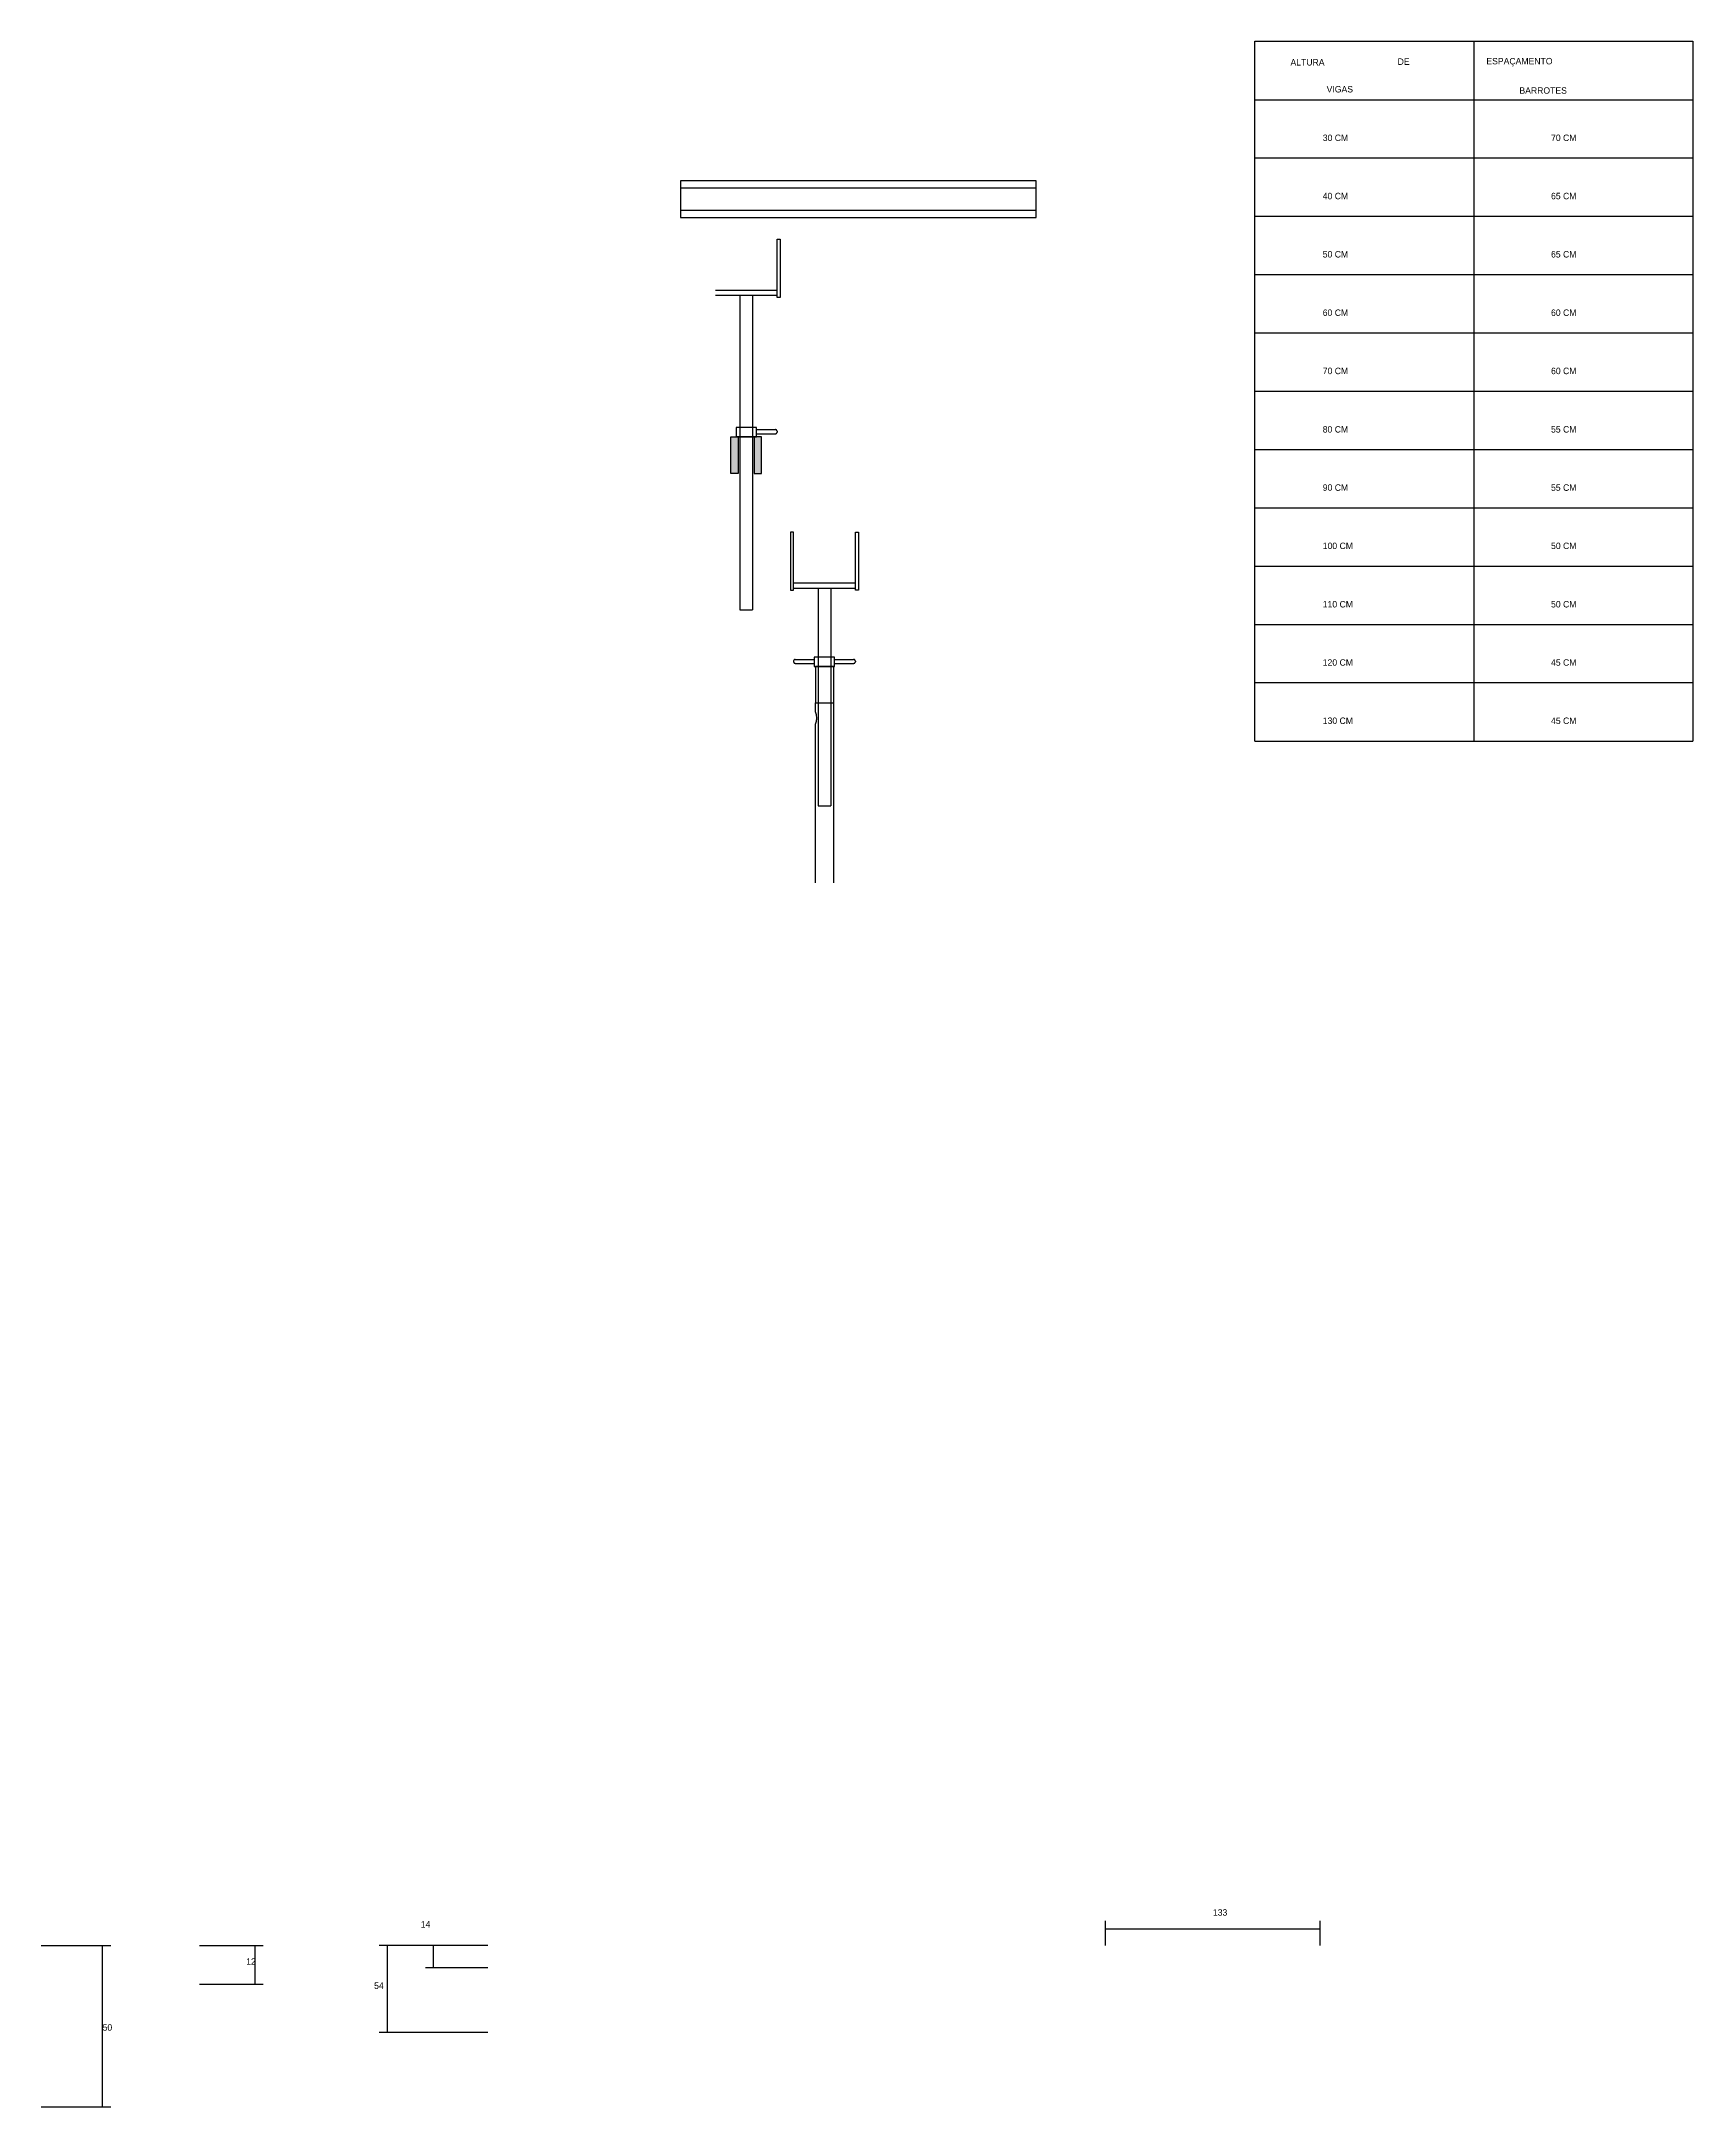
# Model space of a CAD drawing. Header units: metres. Extents: x 129294 to 131937, y 32678 to 33958.
# Drawn here: x 129294 to 130318, y 32678 to 33958 of the extents above; entities that cross this region are included whole.
import ezdxf

# ---------------------------------------------------------------- set-up
doc = ezdxf.new("R2010")
doc.units = ezdxf.units.M
for name, color, linetype in [('COTA', 4, 'Continuous'), ('Cota Seção (2x)', 4, 'Continuous'), ('Escoras', 2, 'Continuous'), ('Forcador', 251, 'Continuous'), ('GARFOS', 7, 'Continuous'), ('Perfil Metálico', 251, 'Continuous')]:
    doc.layers.add(name, color=color, linetype=linetype)

msp = doc.modelspace()

# ---------------------------------------------------------------- hatches: boundary and pattern name
at = {"layer": 'Perfil Metálico'}
h = msp.add_hatch(color=8, dxfattribs=at)
h.dxf.hatch_style = 1
h.paths.add_polyline_path([(129721.6, 33690.3), (129726.1, 33690.3), (129726.1, 33713.1), (129721.6, 33713.1)])
h = msp.add_hatch(color=8, dxfattribs=at)
h.dxf.hatch_style = 1
h.paths.add_polyline_path([(129736, 33690.3), (129740.5, 33690.3), (129740.5, 33713.1), (129736, 33713.1)])

# ---------------------------------------------------------------- linework, layer by layer
at = {"layer": 'COTA'}
for p, q in [((129953.8, 32778.1), (129953.8, 32793.3)), ((129953.8, 32788.3), (130086.8, 32788.3)), ((130086.8, 32778.1), (130086.8, 32793.3)), ((129392.1, 32778.1), (129431.6, 32778.1)), ((129426.6, 32754.1), (129426.6, 32778.1)), ((129570.8, 32778.1), (129503.6, 32778.1)), ((129508.6, 32724.1), (129508.6, 32778.1)), ((129570.8, 32778.1), (129532.3, 32778.1)), ((129537.3, 32764.1), (129537.3, 32778.1)), ((129570.8, 32764.1), (129532.3, 32764.1)), ((129392.1, 32754.1), (129431.6, 32754.1)), ((129570.8, 32724.1), (129503.6, 32724.1))]:
    msp.add_line(p, q, dxfattribs=at)
at = {"layer": 'Cota Seção (2x)'}
for p, q in [((129294.1, 32778.1), (129337.1, 32778.1)), ((129332.1, 32678.1), (129332.1, 32778.1)), ((129294.1, 32678.1), (129337.1, 32678.1))]:
    msp.add_line(p, q, dxfattribs=at)
at = {"layer": 'Escoras'}
for p, q in [((129736.7, 33713.1), (129725.5, 33713.1)), ((129785.2, 33570.7), (129773.9, 33570.7)), ((129773.9, 33570.7), (129773.9, 33548.2)), ((129785.2, 33570.7), (129785.2, 33436.6)), ((129773.9, 33548.2), (129785.2, 33548.2)), ((129773.9, 33542.6), (129773.9, 33548.2)), ((129774.2, 33542), (129773.9, 33542.6)), ((129774.4, 33541.4), (129774.2, 33542)), ((129774.6, 33540.7), (129774.4, 33541.4)), ((129774.7, 33540.1), (129774.6, 33540.7)), ((129774.8, 33539.4), (129774.7, 33540.1)), ((129774.8, 33538.8), (129774.8, 33539.4)), ((129774.8, 33538.1), (129774.8, 33538.8)), ((129773.9, 33535), (129774.2, 33535.6)), ((129773.9, 33436.6), (129773.9, 33535)), ((129774.2, 33535.6), (129774.4, 33536.2)), ((129774.4, 33536.2), (129774.6, 33536.8)), ((129774.6, 33536.8), (129774.7, 33537.5)), ((129774.7, 33537.5), (129774.8, 33538.1))]:
    msp.add_line(p, q, dxfattribs=at)
at = {"layer": 'Forcador'}
for p, q in [((129712, 33804), (129750.2, 33804)), ((129712, 33800.8), (129750.2, 33800.8)), ((129727.1, 33800.8), (129727.1, 33690.3)), ((129735, 33800.8), (129735, 33690.3)), ((129737.4, 33717.5), (129749.2, 33717.5)), ((129737.4, 33715), (129749.2, 33715)), ((129749.3, 33717.5), (129749.2, 33717.5)), ((129749.2, 33715), (129749.3, 33715)), ((129749.4, 33717.4), (129749.3, 33717.5)), ((129749.3, 33715), (129749.4, 33715)), ((129749.6, 33717.4), (129749.4, 33717.4)), ((129749.4, 33715), (129749.6, 33715.1)), ((129749.7, 33717.3), (129749.6, 33717.4)), ((129749.6, 33715.1), (129749.7, 33715.1)), ((129749.8, 33717.3), (129749.7, 33717.3)), ((129749.7, 33715.1), (129749.8, 33715.2)), ((129749.9, 33717.2), (129749.8, 33717.3)), ((129749.8, 33715.2), (129749.9, 33715.3)), ((129750, 33717.1), (129749.9, 33717.2)), ((129749.9, 33715.3), (129750, 33715.4)), ((129750.1, 33717), (129750, 33717.1)), ((129750, 33715.4), (129750.1, 33715.5)), ((129750.1, 33716.8), (129750.1, 33717)), ((129750.2, 33716.7), (129750.1, 33716.8)), ((129750.1, 33715.6), (129750.2, 33715.7)), ((129750.1, 33715.5), (129750.1, 33715.6)), ((129750.2, 33716.6), (129750.2, 33716.7)), ((129750.2, 33716.5), (129750.2, 33716.6)), ((129750.2, 33716.5), (129750.2, 33716)), ((129750.2, 33715.9), (129750.2, 33716)), ((129750.2, 33715.7), (129750.2, 33715.9)), ((129727.1, 33690.3), (129727.1, 33667.5)), ((129735, 33690.3), (129735, 33667.5)), ((129727.1, 33667.5), (129727.1, 33605.8)), ((129735, 33667.5), (129735, 33605.8)), ((129760.4, 33622.5), (129798.7, 33622.5)), ((129760.4, 33619.3), (129798.7, 33619.3)), ((129775.6, 33619.3), (129775.6, 33484.3)), ((129783.5, 33619.3), (129783.5, 33484.3)), ((129727.1, 33605.8), (129735, 33605.8)), ((129760.5, 33574.5), (129760.4, 33574.4)), ((129760.4, 33574.4), (129760.4, 33574.2)), ((129760.4, 33574.2), (129760.4, 33574.1)), ((129760.4, 33574.1), (129760.4, 33573.7)), ((129760.4, 33573.7), (129760.4, 33573.5)), ((129760.4, 33573.5), (129760.4, 33573.4)), ((129760.4, 33573.4), (129760.5, 33573.3)), ((129760.6, 33574.7), (129760.5, 33574.6)), ((129760.5, 33574.6), (129760.5, 33574.5)), ((129760.5, 33573.3), (129760.5, 33573.1)), ((129760.5, 33573.1), (129760.6, 33573)), ((129760.7, 33574.8), (129760.6, 33574.7)), ((129760.6, 33573), (129760.7, 33572.9)), ((129760.8, 33574.9), (129760.7, 33574.8)), ((129760.7, 33572.9), (129760.8, 33572.8)), ((129760.9, 33575), (129760.8, 33574.9)), ((129760.8, 33572.8), (129760.9, 33572.8)), ((129761, 33575), (129760.9, 33575)), ((129760.9, 33572.8), (129761, 33572.7)), ((129761.2, 33575.1), (129761, 33575)), ((129761, 33572.7), (129761.2, 33572.7)), ((129761.3, 33575.1), (129761.2, 33575.1)), ((129761.2, 33572.7), (129761.3, 33572.6)), ((129761.4, 33575.1), (129761.3, 33575.1)), ((129761.3, 33572.6), (129761.4, 33572.6)), ((129761.4, 33575.1), (129773.2, 33575.1)), ((129761.4, 33572.6), (129773.2, 33572.6)), ((129785.8, 33575.1), (129797.6, 33575.1)), ((129785.8, 33572.6), (129797.6, 33572.6)), ((129797.8, 33575.1), (129797.6, 33575.1)), ((129797.6, 33572.6), (129797.8, 33572.6)), ((129797.9, 33575.1), (129797.8, 33575.1)), ((129797.8, 33572.6), (129797.9, 33572.7)), ((129798, 33575), (129797.9, 33575.1)), ((129797.9, 33572.7), (129798, 33572.7)), ((129798.1, 33575), (129798, 33575)), ((129798, 33572.7), (129798.1, 33572.8)), ((129798.3, 33574.9), (129798.1, 33575)), ((129798.1, 33572.8), (129798.3, 33572.8)), ((129798.4, 33574.8), (129798.3, 33574.9)), ((129798.3, 33572.8), (129798.4, 33572.9)), ((129798.4, 33574.7), (129798.4, 33574.8)), ((129798.5, 33574.6), (129798.4, 33574.7)), ((129798.4, 33573), (129798.5, 33573.1)), ((129798.4, 33572.9), (129798.4, 33573)), ((129798.6, 33574.5), (129798.5, 33574.6)), ((129798.5, 33573.1), (129798.6, 33573.3)), ((129798.6, 33574.4), (129798.6, 33574.5)), ((129798.6, 33574.2), (129798.6, 33574.4)), ((129798.7, 33574.1), (129798.6, 33574.2)), ((129798.6, 33573.5), (129798.7, 33573.7)), ((129798.6, 33573.4), (129798.6, 33573.5)), ((129798.6, 33573.3), (129798.6, 33573.4)), ((129798.7, 33574.1), (129798.7, 33573.7)), ((129775.6, 33484.3), (129783.5, 33484.3))]:
    msp.add_line(p, q, dxfattribs=at)
for points in [[(129752.1, 33835.5), (129752.1, 33799.5), (129750.2, 33799.5), (129750.2, 33835.5)], [(129724.8, 33718.9), (129724.8, 33713.1), (129737.4, 33713.1), (129737.4, 33718.9)], [(129758.5, 33654), (129758.5, 33618), (129760.4, 33618), (129760.4, 33654)], [(129800.6, 33654), (129800.6, 33618), (129798.7, 33618), (129798.7, 33654)], [(129773.2, 33576.6), (129773.2, 33570.7), (129785.8, 33570.7), (129785.8, 33576.6)]]:
    msp.add_lwpolyline(points, close=True, dxfattribs=at)
at = {"layer": 'GARFOS'}
for p, q in [((130046.2, 33524.5), (130046.2, 33958.2)), ((130046.2, 33958.2), (130317.7, 33958.2)), ((130182, 33958.2), (130182, 33524.5)), ((130317.7, 33958.2), (130317.7, 33524.5)), ((130046.2, 33922), (130317.7, 33922)), ((130046.2, 33922), (130317.7, 33922)), ((130046.2, 33885.9), (130317.7, 33885.9)), ((130046.2, 33849.8), (130317.7, 33849.8)), ((130046.2, 33813.6), (130317.7, 33813.6)), ((130046.2, 33777.5), (130317.7, 33777.5)), ((130046.2, 33741.3), (130317.7, 33741.3)), ((130046.2, 33705.2), (130317.7, 33705.2)), ((130046.2, 33669.1), (130317.7, 33669.1)), ((130046.2, 33632.9), (130317.7, 33632.9)), ((130046.2, 33596.8), (130317.7, 33596.8)), ((130046.2, 33560.7), (130317.7, 33560.7)), ((130046.2, 33524.5), (130317.7, 33524.5))]:
    msp.add_line(p, q, dxfattribs=at)
at = {"layer": 'Perfil Metálico'}
for p, q in [((129690.3, 33867.3), (129910.8, 33867.3)), ((129690.3, 33853.5), (129910.8, 33853.5))]:
    msp.add_line(p, q, dxfattribs=at)
for points in [[(129690.3, 33849), (129910.8, 33849), (129910.8, 33871.8), (129690.3, 33871.8)], [(129726.1, 33690.3), (129721.6, 33690.3), (129721.6, 33713.1), (129726.1, 33713.1)], [(129736, 33690.3), (129740.5, 33690.3), (129740.5, 33713.1), (129736, 33713.1)]]:
    msp.add_lwpolyline(points, close=True, dxfattribs=at)

# ---------------------------------------------------------------- texts
at = {"layer": 'COTA'}
for s, p in [('133', (130020.3, 32796.5)), ('14', (129529.3, 32789.1)), ('12', (129421.1, 32766.1)), ('54', (129500.4, 32751.1))]:
    msp.add_text(s, height=4, dxfattribs=at).set_placement(p)
at = {"layer": 'Cota Seção (2x)'}
msp.add_text('50', height=4, dxfattribs=at).set_placement((129332.1, 32725.2))
at = {"layer": 'GARFOS'}
for s, p in [('ALTURA   ', (130068.4, 33943.2)), ('DE', (130134.8, 33943.6)), ('ESPAÇAMENTO', (130189.8, 33943.9)), ('VIGAS', (130090.8, 33926.5)), ('BARROTES', (130210.3, 33925.7)), ('30 CM', (130088.4, 33896.4)), ('70 CM', (130229.9, 33896.4)), ('40 CM', (130088.4, 33860.3)), ('65 CM', (130229.9, 33860.3)), ('50 CM', (130088.4, 33824.2)), ('65 CM', (130229.9, 33824.2)), ('60 CM', (130088.4, 33788)), ('60 CM', (130229.9, 33788)), ('70 CM', (130088.4, 33751.9)), ('60 CM', (130229.9, 33751.9)), ('80 CM', (130088.4, 33715.7)), ('55 CM', (130229.9, 33715.7)), ('90 CM', (130088.4, 33679.6)), ('55 CM', (130229.9, 33679.6)), ('100 CM', (130088.4, 33643.5)), ('50 CM', (130229.9, 33643.5)), ('110 CM', (130088.4, 33607.3)), ('50 CM', (130229.9, 33607.3)), ('120 CM', (130088.4, 33571.2)), ('45 CM', (130229.9, 33571.2)), ('130 CM', (130088.4, 33535.1)), ('45 CM', (130229.9, 33535.1))]:
    msp.add_text(s, height=4, dxfattribs=at).set_placement(p)

doc.saveas('drawing.dxf')
